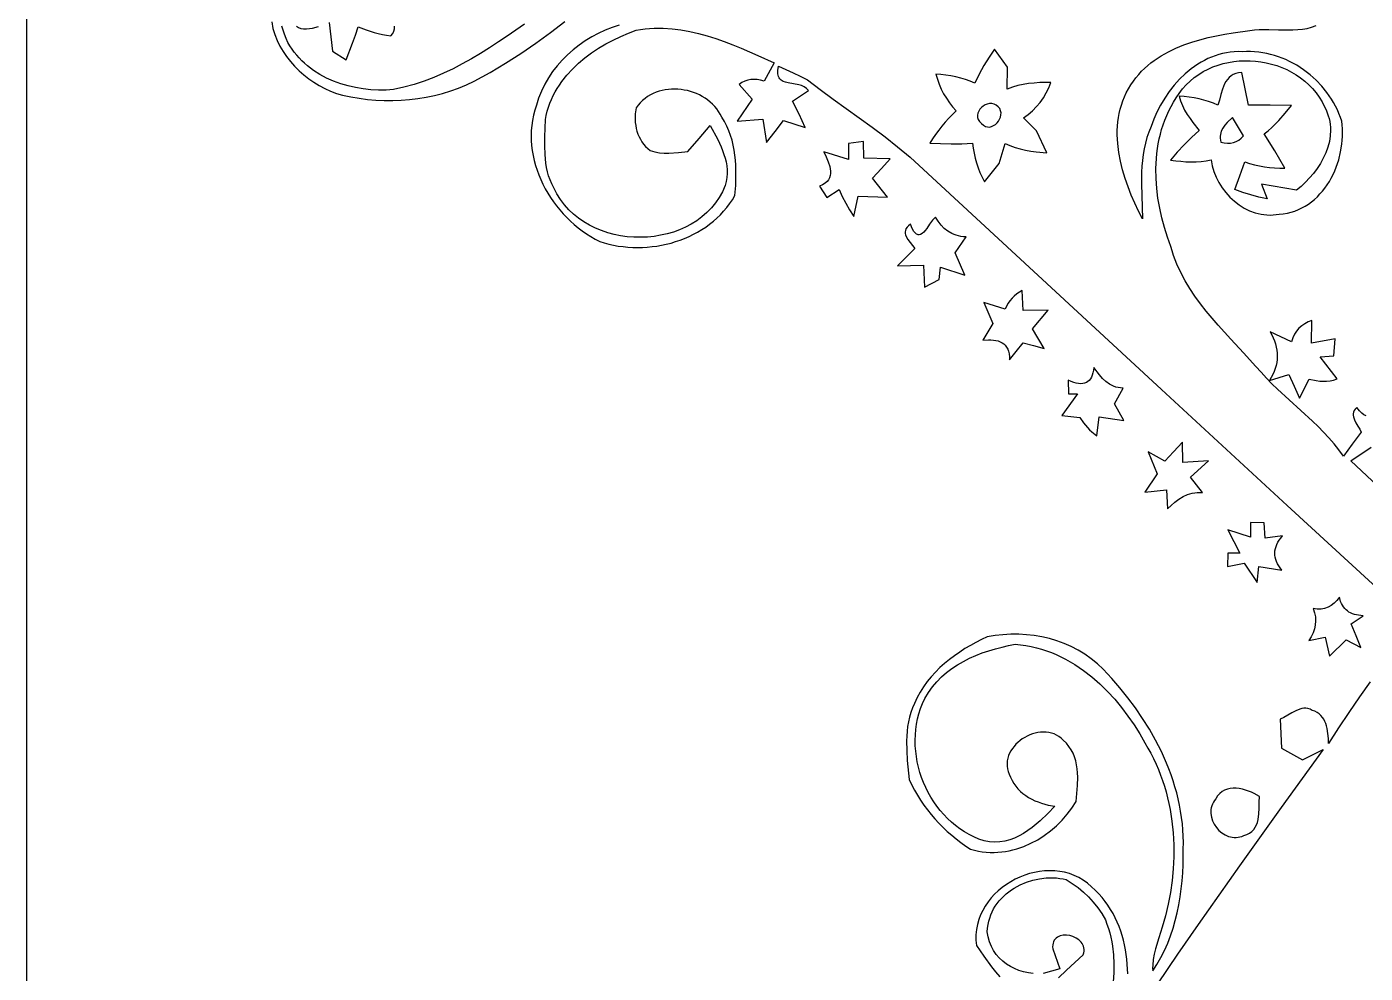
# Model space of a CAD drawing. Header units: inches. Extents: x 0.38 to 4.38, y 4.27 to 8.27.
# Drawn here: x 0.375 to 2.065, y 5.871 to 7.065 of the extents above; entities that cross this region are included whole.
import ezdxf

# ---------------------------------------------------------------- set-up
doc = ezdxf.new("R2010")
doc.units = ezdxf.units.IN
doc.header["$LTSCALE"] = 0.03937
doc.header["$MEASUREMENT"] = 0
doc.layers.add('Large', color=18, linetype='Continuous', true_color=0x000000)

msp = doc.modelspace()

# ---------------------------------------------------------------- linework, layer by layer
at = {"layer": 'Large'}
for points in [[(0.6844, 7.0715), (0.6855, 7.0631), (0.688, 7.0555), (0.691, 7.0482), (0.6946, 7.0411), (0.6986, 7.0343), (0.703, 7.0278), (0.7079, 7.0215), (0.7131, 7.0156), (0.7188, 7.01), (0.7247, 7.0048), (0.731, 6.9999), (0.7375, 6.9954), (0.7443, 6.9912), (0.7514, 6.9875), (0.7586, 6.9842), (0.766, 6.9813), (0.7735, 6.9789), (0.784, 6.9768), (0.7945, 6.9751), (0.8051, 6.9738), (0.8157, 6.9729), (0.8264, 6.9724), (0.837, 6.9723), (0.8477, 6.9727), (0.8583, 6.9735), (0.8688, 6.9748), (0.8793, 6.9765), (0.8897, 6.9787), (0.9, 6.9813), (0.9102, 6.9844), (0.9202, 6.988), (0.9301, 6.9921), (0.9398, 6.9967), (0.9499, 7.0021), (0.9599, 7.0077), (0.9796, 7.0194), (0.9989, 7.0317), (1.0178, 7.0447), (1.0362, 7.0582), (1.0543, 7.0722)], [(1.0035, 7.0688), (0.9816, 7.0536), (0.9705, 7.0462), (0.9593, 7.0389), (0.948, 7.0318), (0.9365, 7.025), (0.9249, 7.0185), (0.9132, 7.0124), (0.9012, 7.0067), (0.8891, 7.0015), (0.8767, 6.9967), (0.8641, 6.9926), (0.8512, 6.9891), (0.8381, 6.9862), (0.8286, 6.9856), (0.819, 6.9855), (0.8094, 6.986), (0.7997, 6.987), (0.7901, 6.9886), (0.7807, 6.9907), (0.7713, 6.9935), (0.7622, 6.9968), (0.7534, 7.0007), (0.745, 7.0052), (0.7369, 7.0104), (0.7293, 7.0162), (0.7257, 7.0193), (0.7223, 7.0226), (0.7189, 7.026), (0.7158, 7.0296), (0.7128, 7.0334), (0.7099, 7.0373), (0.7072, 7.0414), (0.7047, 7.0457), (0.7024, 7.0507), (0.7003, 7.0559), (0.6985, 7.0611), (0.697, 7.0663)], [(0.7154, 7.0661), (0.7181, 7.0645), (0.7212, 7.0634), (0.7245, 7.0629), (0.7281, 7.0628), (0.7318, 7.0631), (0.7357, 7.0637), (0.7433, 7.0657)], [(0.7569, 7.0708), (0.7611, 7.0345), (0.7784, 7.0238), (0.7862, 7.0445), (0.7899, 7.0548), (0.7933, 7.0653), (0.8035, 7.0617), (0.8137, 7.0583), (0.8188, 7.0567), (0.824, 7.0555), (0.8293, 7.0546), (0.8346, 7.0541), (0.837, 7.0571), (0.8386, 7.06), (0.8394, 7.063), (0.8394, 7.066)], [(1.1228, 7.0676), (1.1139, 7.0645), (1.1052, 7.061), (1.0966, 7.057), (1.0882, 7.0525), (1.0801, 7.0475), (1.0723, 7.0421), (1.0648, 7.0362), (1.0577, 7.03), (1.0509, 7.0233), (1.0447, 7.0163), (1.0389, 7.0088), (1.0336, 7.001), (1.0289, 6.9928), (1.0247, 6.9843), (1.0212, 6.9755), (1.0184, 6.9664), (1.0164, 6.96), (1.0148, 6.9537), (1.0135, 6.9473), (1.0126, 6.9409), (1.012, 6.9346), (1.0118, 6.9282), (1.0119, 6.9218), (1.0124, 6.9155), (1.0131, 6.9092), (1.0142, 6.9029), (1.0156, 6.8967), (1.0172, 6.8905), (1.0192, 6.8844), (1.0214, 6.8784), (1.0239, 6.8725), (1.0266, 6.8667), (1.0296, 6.8609), (1.0329, 6.8553), (1.0363, 6.8499), (1.04, 6.8445), (1.0439, 6.8393), (1.048, 6.8343), (1.0523, 6.8294), (1.0568, 6.8247), (1.0615, 6.8202), (1.0663, 6.8158), (1.0713, 6.8117), (1.0764, 6.8078), (1.0817, 6.8041), (1.0871, 6.8006), (1.0926, 6.7973), (1.0983, 6.7943), (1.1041, 6.7926), (1.1099, 6.7911), (1.1158, 6.7898), (1.1218, 6.7887), (1.1278, 6.7879), (1.1339, 6.7873), (1.14, 6.787), (1.1461, 6.7869), (1.1522, 6.787), (1.1583, 6.7873), (1.1644, 6.7879), (1.1704, 6.7887), (1.1765, 6.7898), (1.1824, 6.791), (1.1884, 6.7925), (1.1942, 6.7943), (1.2, 6.7962), (1.2056, 6.7984), (1.2112, 6.8008), (1.2167, 6.8035), (1.222, 6.8063), (1.2272, 6.8094), (1.2322, 6.8127), (1.2371, 6.8163), (1.2418, 6.82), (1.2463, 6.824), (1.2507, 6.8282), (1.2548, 6.8326), (1.2587, 6.8372), (1.2624, 6.8421), (1.2659, 6.8472), (1.2691, 6.8525), (1.27, 6.8652), (1.2704, 6.878), (1.2701, 6.8908), (1.2697, 6.8972), (1.2691, 6.9035), (1.2681, 6.9098), (1.2669, 6.916), (1.2654, 6.9222), (1.2636, 6.9282), (1.2614, 6.9342), (1.2589, 6.94), (1.2559, 6.9458), (1.2525, 6.9513), (1.2506, 6.955), (1.2485, 6.9584), (1.2461, 6.9617), (1.2435, 6.9648), (1.2407, 6.9677), (1.2377, 6.9704), (1.2346, 6.973), (1.2313, 6.9753), (1.2279, 6.9774), (1.2243, 6.9793), (1.2206, 6.981), (1.2168, 6.9825), (1.213, 6.9837), (1.2091, 6.9848), (1.2051, 6.9856), (1.2011, 6.9862), (1.197, 6.9866), (1.193, 6.9868), (1.189, 6.9867), (1.185, 6.9864), (1.181, 6.9858), (1.1771, 6.985), (1.1732, 6.984), (1.1695, 6.9827), (1.1658, 6.9811), (1.1623, 6.9793), (1.1588, 6.9773), (1.1556, 6.975), (1.1524, 6.9724), (1.1495, 6.9696), (1.1467, 6.9665), (1.1442, 6.9631), (1.1432, 6.9556), (1.1431, 6.9518), (1.1431, 6.9481), (1.1433, 6.9444), (1.1438, 6.9407), (1.1445, 6.9371), (1.1454, 6.9335), (1.1466, 6.93), (1.148, 6.9267), (1.1497, 6.9234), (1.1516, 6.9203), (1.1538, 6.9173), (1.1562, 6.9145), (1.159, 6.9118), (1.162, 6.9094), (1.1678, 6.9075), (1.1737, 6.9064), (1.1797, 6.9058), (1.1857, 6.9058), (1.1977, 6.9066), (1.2097, 6.9078), (1.2239, 6.9242), (1.238, 6.9407), (1.2473, 6.923), (1.2516, 6.9137), (1.2535, 6.9091), (1.2552, 6.9043), (1.2567, 6.8996), (1.2579, 6.8948), (1.2588, 6.8899), (1.2593, 6.885), (1.2594, 6.8801), (1.259, 6.8751), (1.2582, 6.8701), (1.2568, 6.8651), (1.2533, 6.8573), (1.2492, 6.8499), (1.2445, 6.8431), (1.2393, 6.8367), (1.2336, 6.8309), (1.2274, 6.8255), (1.2208, 6.8207), (1.2139, 6.8163), (1.2067, 6.8125), (1.1991, 6.8092), (1.1913, 6.8063), (1.1833, 6.804), (1.1752, 6.8022), (1.1669, 6.8008), (1.1585, 6.8), (1.15, 6.7997), (1.1416, 6.7998), (1.1332, 6.8005), (1.1248, 6.8016), (1.1166, 6.8033), (1.1085, 6.8055), (1.1006, 6.8081), (1.0929, 6.8113), (1.0855, 6.8149), (1.0784, 6.8191), (1.0716, 6.8237), (1.0653, 6.8289), (1.0593, 6.8345), (1.0538, 6.8407), (1.0488, 6.8473), (1.0444, 6.8544), (1.0405, 6.8621), (1.0379, 6.867), (1.0357, 6.8721), (1.0339, 6.8773), (1.0324, 6.8825), (1.0313, 6.8879), (1.0304, 6.8932), (1.0297, 6.8987), (1.0293, 6.9042), (1.029, 6.9152), (1.0291, 6.9263), (1.0298, 6.9483), (1.0309, 6.9536), (1.0322, 6.9588), (1.0337, 6.9639), (1.0355, 6.9689), (1.0375, 6.9737), (1.0397, 6.9785), (1.0421, 6.9831), (1.0447, 6.9876), (1.0474, 6.9919), (1.0504, 6.9962), (1.0568, 7.0044), (1.0638, 7.0121), (1.0714, 7.0193), (1.0795, 7.0261), (1.088, 7.0324), (1.0968, 7.0383), (1.1059, 7.0437), (1.1153, 7.0487), (1.1249, 7.0532), (1.1345, 7.0573), (1.1442, 7.061), (1.1499, 7.062), (1.1557, 7.0627), (1.1614, 7.0633), (1.1671, 7.0636), (1.1784, 7.0637), (1.1897, 7.063), (1.2009, 7.0616), (1.212, 7.0596), (1.223, 7.057), (1.2339, 7.054), (1.2448, 7.0505), (1.2556, 7.0467), (1.2663, 7.0426), (1.2769, 7.0383), (1.2979, 7.0292), (1.3185, 7.02), (1.3059, 6.9967), (1.3015, 6.998), (1.2973, 6.9988), (1.2932, 6.999), (1.2892, 6.9988), (1.2853, 6.998), (1.2816, 6.9967), (1.2779, 6.995), (1.2744, 6.9927), (1.2909, 6.974), (1.2719, 6.9462), (1.3041, 6.9489), (1.309, 6.9193), (1.3199, 6.9332), (1.3305, 6.9473), (1.3579, 6.9383), (1.3541, 6.9467), (1.3502, 6.9551), (1.3418, 6.9716), (1.362, 6.985), (1.3594, 6.9877), (1.3565, 6.9897), (1.3533, 6.9912), (1.3499, 6.9922), (1.3429, 6.9935), (1.3361, 6.9946), (1.3329, 6.9954), (1.3301, 6.9964), (1.3276, 6.9979), (1.3256, 6.9999), (1.3249, 7.0011), (1.3242, 7.0026), (1.3237, 7.0042), (1.3234, 7.006), (1.3233, 7.0103), (1.3241, 7.0156), (1.3425, 7.0073), (1.3516, 7.003), (1.3606, 6.9985), (1.3767, 6.9862), (1.3931, 6.9742), (1.426, 6.9504), (1.4424, 6.9385), (1.4586, 6.9264), (1.4745, 6.9138), (1.4901, 6.9008), (1.8076, 6.6078), (1.9663, 6.4613), (2.1253, 6.3151)], [(2.0658, 6.5742), (2.0632, 6.5755), (2.0604, 6.5777), (2.0574, 6.5808), (2.0542, 6.585), (2.0523, 6.583), (2.051, 6.581), (2.0501, 6.5791), (2.0497, 6.5771), (2.0496, 6.5751), (2.0498, 6.5732), (2.0511, 6.5693), (2.0531, 6.5654), (2.0555, 6.5615), (2.0578, 6.5576), (2.0598, 6.5538), (2.0485, 6.5387), (2.0375, 6.5233), (2.0317, 6.5313), (2.0255, 6.5391), (2.019, 6.5465), (2.0122, 6.5538), (2.0053, 6.5608), (1.9981, 6.5677), (1.9835, 6.5812), (1.9688, 6.5945), (1.9542, 6.608), (1.9471, 6.6149), (1.9401, 6.622), (1.9334, 6.6293), (1.9269, 6.6368), (1.9112, 6.6541), (1.8952, 6.6713), (1.8793, 6.6887), (1.8716, 6.6976), (1.864, 6.7066), (1.8568, 6.7159), (1.8499, 6.7253), (1.8434, 6.735), (1.8374, 6.7449), (1.8319, 6.7552), (1.827, 6.7658), (1.8228, 6.7768), (1.821, 6.7825), (1.8193, 6.7882), (1.8151, 6.8), (1.8113, 6.8119), (1.808, 6.8241), (1.8053, 6.8365), (1.8031, 6.849), (1.8016, 6.8615), (1.8007, 6.8741), (1.8006, 6.8867), (1.8011, 6.8992), (1.8017, 6.9054), (1.8025, 6.9116), (1.8035, 6.9177), (1.8047, 6.9238), (1.8062, 6.9299), (1.8078, 6.9359), (1.8097, 6.9418), (1.8118, 6.9477), (1.8142, 6.9535), (1.8168, 6.9592), (1.8197, 6.9648), (1.8228, 6.9704), (1.8261, 6.9758), (1.8298, 6.9812), (1.8341, 6.9869), (1.8387, 6.9921), (1.8437, 6.9969), (1.849, 7.0013), (1.8546, 7.0053), (1.8604, 7.0089), (1.8664, 7.012), (1.8726, 7.0147), (1.879, 7.0171), (1.8855, 7.019), (1.8922, 7.0205), (1.8989, 7.0216), (1.9058, 7.0223), (1.9126, 7.0226), (1.9195, 7.0226), (1.9263, 7.0221), (1.9332, 7.0213), (1.9399, 7.02), (1.9466, 7.0184), (1.9532, 7.0164), (1.9596, 7.0141), (1.9658, 7.0113), (1.9719, 7.0082), (1.9777, 7.0047), (1.9833, 7.0009), (1.9887, 6.9967), (1.9937, 6.9922), (1.9984, 6.9873), (2.0028, 6.982), (2.0068, 6.9764), (2.0104, 6.9705), (2.0136, 6.9642), (2.0154, 6.9605), (2.0169, 6.9569), (2.0182, 6.9532), (2.0192, 6.9496), (2.02, 6.9459), (2.0206, 6.9422), (2.0209, 6.9385), (2.021, 6.9349), (2.0207, 6.9276), (2.0195, 6.9204), (2.0176, 6.9133), (2.0151, 6.9063), (2.0119, 6.8995), (2.0082, 6.8929), (2.0041, 6.8865), (1.9995, 6.8804), (1.9946, 6.8746), (1.9893, 6.8691), (1.9838, 6.864), (1.9781, 6.8593), (1.9339, 6.8667), (1.9409, 6.8481), (1.9305, 6.8505), (1.9203, 6.8532), (1.9101, 6.8563), (1.9002, 6.8599), (1.9066, 6.8774), (1.9127, 6.895), (1.9188, 6.893), (1.925, 6.8913), (1.9313, 6.8899), (1.9376, 6.8888), (1.944, 6.8879), (1.9503, 6.8874), (1.9568, 6.887), (1.9632, 6.8869), (1.9572, 6.8981), (1.9508, 6.909), (1.9371, 6.9303), (1.9421, 6.9342), (1.9468, 6.9383), (1.9513, 6.9425), (1.9556, 6.947), (1.9639, 6.9562), (1.9717, 6.9659), (1.9446, 6.9663), (1.9175, 6.9665), (1.9089, 7.0077), (1.9049, 7.0074), (1.9013, 7.0066), (1.8982, 7.0053), (1.8954, 7.0035), (1.8929, 7.0014), (1.8908, 6.999), (1.8889, 6.9962), (1.8873, 6.9932), (1.8847, 6.9867), (1.8826, 6.9798), (1.8807, 6.9729), (1.8789, 6.9664), (1.8731, 6.9689), (1.8671, 6.9711), (1.8611, 6.9729), (1.855, 6.9745), (1.8488, 6.9757), (1.8425, 6.9767), (1.8362, 6.9774), (1.8299, 6.9779), (1.8317, 6.9718), (1.834, 6.9659), (1.8368, 6.9603), (1.8401, 6.9548), (1.8436, 6.9495), (1.8473, 6.9444), (1.8551, 6.9343), (1.8455, 6.9255), (1.8364, 6.9164), (1.8275, 6.907), (1.819, 6.8972), (1.8255, 6.8963), (1.8319, 6.8956), (1.8384, 6.8951), (1.8448, 6.8949), (1.8512, 6.8951), (1.8576, 6.8955), (1.864, 6.8963), (1.8704, 6.8975), (1.8717, 6.89), (1.8738, 6.8827), (1.8766, 6.8756), (1.8801, 6.8688), (1.8841, 6.8622), (1.8888, 6.8561), (1.8939, 6.8504), (1.8996, 6.8452), (1.9056, 6.8405), (1.9121, 6.8365), (1.9189, 6.8332), (1.926, 6.8306), (1.9296, 6.8296), (1.9333, 6.8288), (1.937, 6.8283), (1.9408, 6.8279), (1.9446, 6.8278), (1.9485, 6.8279), (1.9524, 6.8283), (1.9563, 6.8289), (1.9614, 6.8294), (1.9665, 6.8302), (1.9713, 6.8314), (1.976, 6.8329), (1.9805, 6.8347), (1.9849, 6.8367), (1.9891, 6.8391), (1.9932, 6.8417), (1.9971, 6.8445), (2.0008, 6.8476), (2.0044, 6.8509), (2.0077, 6.8544), (2.0109, 6.8581), (2.014, 6.8619), (2.0168, 6.866), (2.0195, 6.8702), (2.0219, 6.8745), (2.0242, 6.8789), (2.0263, 6.8835), (2.0282, 6.8881), (2.0299, 6.8928), (2.0314, 6.8976), (2.0338, 6.9074), (2.0354, 6.9172), (2.0359, 6.9221), (2.0362, 6.927), (2.0363, 6.9319), (2.0361, 6.9368), (2.0357, 6.9415), (2.0351, 6.9462), (2.0335, 6.9511), (2.0316, 6.9559), (2.0296, 6.9606), (2.0273, 6.9652), (2.0249, 6.9697), (2.0222, 6.9741), (2.0194, 6.9784), (2.0164, 6.9825), (2.0099, 6.9905), (2.0028, 6.998), (1.9952, 7.0049), (1.987, 7.0111), (1.9784, 7.0168), (1.9694, 7.0217), (1.9647, 7.0239), (1.96, 7.0259), (1.9552, 7.0276), (1.9503, 7.0292), (1.9454, 7.0306), (1.9404, 7.0318), (1.9354, 7.0327), (1.9303, 7.0334), (1.9252, 7.0339), (1.9201, 7.0341), (1.9149, 7.0341), (1.9097, 7.0339), (1.9046, 7.034), (1.8995, 7.0338), (1.8945, 7.0333), (1.8896, 7.0326), (1.8847, 7.0316), (1.88, 7.0304), (1.8753, 7.0289), (1.8707, 7.0272), (1.8662, 7.0252), (1.8618, 7.023), (1.8575, 7.0207), (1.8533, 7.0181), (1.8452, 7.0124), (1.8375, 7.0061), (1.8303, 6.9991), (1.8236, 6.9916), (1.8173, 6.9836), (1.8117, 6.9753), (1.8065, 6.9666), (1.8019, 6.9577), (1.798, 6.9486), (1.7946, 6.9394), (1.7917, 6.9325), (1.7892, 6.9255), (1.7872, 6.9184), (1.7856, 6.9113), (1.7844, 6.904), (1.7835, 6.8968), (1.7829, 6.8894), (1.7825, 6.8821), (1.7824, 6.8672), (1.7828, 6.8524), (1.7833, 6.8376), (1.7836, 6.8229), (1.7787, 6.8326), (1.774, 6.8426), (1.7695, 6.8529), (1.7654, 6.8634), (1.7616, 6.8741), (1.7584, 6.8849), (1.7557, 6.8958), (1.7536, 6.9069), (1.7523, 6.9179), (1.7519, 6.9234), (1.7517, 6.9289), (1.7517, 6.9344), (1.752, 6.9398), (1.7524, 6.9453), (1.7532, 6.9507), (1.7542, 6.956), (1.7554, 6.9614), (1.7569, 6.9666), (1.7587, 6.9719), (1.7608, 6.977), (1.7632, 6.9821), (1.7659, 6.9872), (1.769, 6.9921), (1.7721, 6.9967), (1.7754, 7.0011), (1.7789, 7.0052), (1.7825, 7.0092), (1.7863, 7.0129), (1.7902, 7.0164), (1.7943, 7.0198), (1.7985, 7.0229), (1.8072, 7.0287), (1.8163, 7.0339), (1.8259, 7.0385), (1.8357, 7.0425), (1.8458, 7.046), (1.8561, 7.049), (1.8666, 7.0517), (1.8771, 7.054), (1.8877, 7.056), (1.8982, 7.0578), (1.919, 7.0609), (1.925, 7.0616), (1.9309, 7.0619), (1.9431, 7.062), (1.9553, 7.0616), (1.9676, 7.0614), (1.9736, 7.0615), (1.9796, 7.0618), (1.9855, 7.0624), (1.9914, 7.0634), (1.9971, 7.0649), (2.0027, 7.0669)], [(2.1144, 6.454), (2.0465, 6.5177), (2.0723, 6.5348)], [(2.0709, 6.2387), (2.0574, 6.2196), (2.0441, 6.2002), (2.0311, 6.1807), (2.0186, 6.1609), (2.0183, 6.1672), (2.0177, 6.1737), (2.0167, 6.18), (2.0159, 6.183), (2.015, 6.186), (2.0138, 6.1888), (2.0124, 6.1914), (2.0108, 6.1939), (2.0089, 6.1962), (2.0066, 6.1982), (2.004, 6.2), (2.0011, 6.2015), (1.9978, 6.2027), (1.9951, 6.2041), (1.9925, 6.205), (1.9899, 6.2054), (1.9873, 6.2054), (1.9847, 6.205), (1.9821, 6.2043), (1.977, 6.2022), (1.972, 6.1995), (1.967, 6.1965), (1.9621, 6.1937), (1.9573, 6.1916), (1.9591, 6.1548), (1.9855, 6.1402), (2.0119, 6.1533), (1.9588, 6.08), (1.906, 6.0064), (1.8798, 5.9695), (1.8538, 5.9324), (1.828, 5.8951), (1.8025, 5.8577)], [(1.765, 5.8702), (1.7644, 5.8825), (1.7639, 5.8886), (1.7631, 5.8947), (1.7622, 5.9007), (1.761, 5.9067), (1.7596, 5.9126), (1.758, 5.9185), (1.7561, 5.9242), (1.754, 5.9299), (1.7517, 5.9355), (1.7492, 5.9409), (1.7464, 5.9463), (1.7433, 5.9516), (1.74, 5.9567), (1.7364, 5.9617), (1.7326, 5.9665), (1.7284, 5.9712), (1.724, 5.9757), (1.7193, 5.9801), (1.7142, 5.9846), (1.7088, 5.9884), (1.7032, 5.9917), (1.6974, 5.9945), (1.6914, 5.9967), (1.6853, 5.9984), (1.6791, 5.9995), (1.6728, 6.0002), (1.6664, 6.0004), (1.6601, 6.0002), (1.6537, 5.9995), (1.6474, 5.9983), (1.6411, 5.9967), (1.6349, 5.9948), (1.6289, 5.9924), (1.623, 5.9896), (1.6173, 5.9865), (1.6118, 5.9831), (1.6065, 5.9793), (1.6016, 5.9751), (1.5969, 5.9707), (1.5926, 5.966), (1.5886, 5.961), (1.585, 5.9558), (1.5819, 5.9502), (1.5792, 5.9445), (1.5769, 5.9386), (1.5752, 5.9324), (1.574, 5.926), (1.5734, 5.9195), (1.5734, 5.9128), (1.574, 5.906), (1.5832, 5.8923), (1.5929, 5.879), (1.598, 5.8726), (1.6033, 5.8663)], [(1.6457, 5.8708), (1.6395, 5.8716), (1.6335, 5.8729), (1.6277, 5.8746), (1.6221, 5.8768), (1.6168, 5.8794), (1.6118, 5.8826), (1.6071, 5.8861), (1.6028, 5.8902), (1.599, 5.8946), (1.5956, 5.8995), (1.5928, 5.9049), (1.5905, 5.9106), (1.5888, 5.9168), (1.5877, 5.9234), (1.588, 5.9279), (1.5886, 5.9323), (1.5895, 5.9365), (1.5907, 5.9406), (1.5921, 5.9446), (1.5937, 5.9484), (1.5957, 5.9521), (1.5978, 5.9556), (1.6001, 5.959), (1.6027, 5.9623), (1.6055, 5.9653), (1.6084, 5.9683), (1.6115, 5.9711), (1.6148, 5.9737), (1.6182, 5.9761), (1.6217, 5.9784), (1.6254, 5.9805), (1.6292, 5.9824), (1.637, 5.9858), (1.6452, 5.9883), (1.6536, 5.9902), (1.6621, 5.9912), (1.6664, 5.9914), (1.6706, 5.9914), (1.6749, 5.9912), (1.6791, 5.9907), (1.6833, 5.9901), (1.6874, 5.9892), (1.695, 5.9843), (1.7022, 5.979), (1.709, 5.9733), (1.7155, 5.9672), (1.7215, 5.9606), (1.7271, 5.9536), (1.7321, 5.9463), (1.7367, 5.9385), (1.7388, 5.933), (1.7406, 5.9274), (1.7423, 5.9219), (1.7436, 5.9164), (1.7448, 5.9108), (1.7458, 5.9052), (1.747, 5.894), (1.7476, 5.8827), (1.7474, 5.8714), (1.7467, 5.8601)], [(1.6774, 5.8651), (1.6878, 5.8748), (1.6984, 5.8844), (1.7088, 5.8942), (1.7095, 5.8965), (1.7098, 5.8988), (1.7098, 5.9009), (1.7096, 5.903), (1.709, 5.905), (1.7083, 5.9068), (1.7073, 5.9085), (1.7061, 5.9102), (1.7032, 5.913), (1.6997, 5.9154), (1.6958, 5.9172), (1.6917, 5.9184), (1.6875, 5.9189), (1.6834, 5.9188), (1.6796, 5.918), (1.6779, 5.9173), (1.6762, 5.9164), (1.6748, 5.9153), (1.6735, 5.914), (1.6723, 5.9125), (1.6714, 5.9108), (1.6708, 5.9088), (1.6704, 5.9067), (1.6702, 5.9043), (1.6704, 5.9017), (1.6791, 5.8764), (1.6583, 5.8707)]]:
    msp.add_lwpolyline(points, dxfattribs=at)
for points in [[(1.5968, 7.0373), (1.5899, 7.0271), (1.5835, 7.0165), (1.5776, 7.0056), (1.5721, 6.9944), (1.5662, 6.9967), (1.5601, 6.9988), (1.5541, 7.0006), (1.5479, 7.0022), (1.5417, 7.0035), (1.5355, 7.0045), (1.5292, 7.0052), (1.5228, 7.0056), (1.5246, 6.9991), (1.5269, 6.9928), (1.5295, 6.9867), (1.5325, 6.9808), (1.536, 6.9751), (1.5398, 6.9696), (1.5439, 6.9643), (1.5485, 6.9594), (1.5437, 6.9548), (1.5391, 6.9501), (1.5346, 6.9452), (1.5304, 6.9401), (1.5263, 6.9349), (1.5224, 6.9296), (1.5186, 6.9241), (1.515, 6.9185), (1.5285, 6.918), (1.542, 6.9177), (1.5555, 6.9178), (1.569, 6.9185), (1.5697, 6.9121), (1.5709, 6.9058), (1.5723, 6.8996), (1.574, 6.8935), (1.5761, 6.8874), (1.5784, 6.8815), (1.5811, 6.8756), (1.584, 6.8699), (1.6026, 6.8928), (1.6101, 6.9181), (1.6163, 6.9154), (1.6227, 6.9131), (1.6293, 6.9113), (1.6359, 6.9098), (1.6425, 6.9086), (1.6493, 6.9076), (1.6628, 6.9062), (1.6497, 6.934), (1.6334, 6.9506), (1.6393, 6.9548), (1.6448, 6.9595), (1.6498, 6.9646), (1.6544, 6.97), (1.6585, 6.9758), (1.6621, 6.9819), (1.6652, 6.9884), (1.6679, 6.9952), (1.6539, 6.9949), (1.6469, 6.9944), (1.6399, 6.9937), (1.6331, 6.9926), (1.6262, 6.9911), (1.6195, 6.9892), (1.6129, 6.9868), (1.6133, 7.0143)], [(1.6014, 6.9645), (1.5989, 6.9665), (1.5962, 6.9678), (1.5934, 6.9684), (1.5905, 6.9684), (1.5877, 6.9678), (1.585, 6.9668), (1.5825, 6.9653), (1.5802, 6.9634), (1.5783, 6.9613), (1.5768, 6.959), (1.5757, 6.9564), (1.5753, 6.9538), (1.5754, 6.9511), (1.5763, 6.9485), (1.5779, 6.9459), (1.5805, 6.9435), (1.5828, 6.9412), (1.5853, 6.9397), (1.5879, 6.939), (1.5905, 6.9389), (1.5931, 6.9395), (1.5956, 6.9406), (1.5979, 6.9421), (1.6, 6.944), (1.6018, 6.9462), (1.6032, 6.9487), (1.6043, 6.9513), (1.6049, 6.9541), (1.605, 6.9568), (1.6045, 6.9595), (1.6033, 6.9621)], [(1.911, 6.9278), (1.8974, 6.9509), (1.8907, 6.9446), (1.8877, 6.9411), (1.8851, 6.9375), (1.8831, 6.9336), (1.8824, 6.9316), (1.8819, 6.9294), (1.8816, 6.9272), (1.8816, 6.9249), (1.8819, 6.9224), (1.8825, 6.9199), (1.8868, 6.9189), (1.8908, 6.9184), (1.8947, 6.9185), (1.8983, 6.9192), (1.9018, 6.9205), (1.9051, 6.9223), (1.9081, 6.9247)], [(1.4313, 6.9204), (1.4123, 6.9181), (1.4123, 6.898), (1.3815, 6.9076), (1.3843, 6.9013), (1.3868, 6.8951), (1.3888, 6.8889), (1.3894, 6.886), (1.3898, 6.883), (1.3898, 6.8802), (1.3894, 6.8775), (1.3885, 6.8749), (1.3872, 6.8724), (1.3853, 6.8701), (1.3829, 6.8679), (1.3798, 6.8659), (1.376, 6.8641), (1.3849, 6.85), (1.4005, 6.8599), (1.4046, 6.8512), (1.4091, 6.8426), (1.4139, 6.8343), (1.419, 6.8261), (1.4245, 6.8516), (1.4617, 6.8503), (1.4429, 6.8744), (1.4541, 6.8866), (1.4649, 6.8989), (1.4316, 6.8995)], [(1.5608, 6.8003), (1.5575, 6.8005), (1.5544, 6.8009), (1.5514, 6.8015), (1.5485, 6.8023), (1.5457, 6.8033), (1.543, 6.8045), (1.538, 6.8074), (1.5334, 6.811), (1.5293, 6.8152), (1.5256, 6.82), (1.5222, 6.8253), (1.5204, 6.8236), (1.5186, 6.8215), (1.5149, 6.8164), (1.5112, 6.8109), (1.5093, 6.8083), (1.5074, 6.8061), (1.5054, 6.8044), (1.5035, 6.8032), (1.5015, 6.8028), (1.5004, 6.8029), (1.4994, 6.8032), (1.4983, 6.8038), (1.4973, 6.8046), (1.4951, 6.8072), (1.4929, 6.811), (1.4906, 6.8163), (1.4882, 6.8143), (1.4863, 6.8124), (1.485, 6.8105), (1.4842, 6.8085), (1.4839, 6.8066), (1.4839, 6.8046), (1.4843, 6.8027), (1.4851, 6.8008), (1.4872, 6.7969), (1.4901, 6.7931), (1.4962, 6.7855), (1.4742, 6.7639), (1.5072, 6.7646), (1.5086, 6.7369), (1.5271, 6.7463), (1.5288, 6.762), (1.5593, 6.752), (1.547, 6.7799)], [(1.6319, 6.7327), (1.6283, 6.7306), (1.6249, 6.7282), (1.6218, 6.7256), (1.6189, 6.7228), (1.6163, 6.7197), (1.614, 6.7164), (1.6119, 6.7129), (1.6101, 6.7091), (1.5968, 6.7134), (1.5833, 6.7173), (1.5948, 6.6908), (1.582, 6.67), (1.589, 6.6704), (1.5923, 6.6704), (1.5955, 6.6701), (1.5985, 6.6696), (1.6013, 6.6689), (1.6039, 6.668), (1.6063, 6.6667), (1.6085, 6.6652), (1.6104, 6.6634), (1.6121, 6.6612), (1.6134, 6.6587), (1.6145, 6.6559), (1.6152, 6.6526), (1.6155, 6.649), (1.6155, 6.6449), (1.6241, 6.6558), (1.633, 6.6665), (1.6462, 6.6631), (1.6593, 6.6595), (1.6446, 6.6842), (1.6645, 6.7079), (1.633, 6.7075)], [(1.9976, 6.6946), (1.9928, 6.6929), (1.9885, 6.6906), (1.9846, 6.688), (1.9811, 6.6849), (1.9781, 6.6813), (1.9755, 6.6773), (1.9733, 6.6728), (1.9716, 6.6679), (1.9446, 6.6806), (1.9467, 6.6768), (1.9486, 6.6729), (1.9501, 6.669), (1.9514, 6.6651), (1.9524, 6.6612), (1.9531, 6.6574), (1.9535, 6.6535), (1.9537, 6.6496), (1.9535, 6.6457), (1.9531, 6.6418), (1.9523, 6.6379), (1.9513, 6.6341), (1.9499, 6.6302), (1.9482, 6.6264), (1.9462, 6.6226), (1.9439, 6.6188), (1.9685, 6.6267), (1.975, 6.6117), (1.9818, 6.5966), (1.9939, 6.6205), (2.0028, 6.6189), (2.0073, 6.6183), (2.0117, 6.618), (2.0161, 6.6181), (2.0205, 6.6185), (2.0249, 6.6196), (2.0292, 6.6212), (2.0078, 6.6487), (2.0252, 6.6502), (2.0267, 6.6715), (1.9969, 6.6663)], [(1.7592, 6.6094), (1.7559, 6.6096), (1.7529, 6.61), (1.7499, 6.6107), (1.7472, 6.6117), (1.7446, 6.6129), (1.7421, 6.6143), (1.7374, 6.6177), (1.7332, 6.6216), (1.7293, 6.626), (1.722, 6.6356), (1.7216, 6.632), (1.721, 6.6287), (1.7202, 6.6258), (1.7191, 6.6232), (1.7179, 6.621), (1.7164, 6.6191), (1.7147, 6.6176), (1.7128, 6.6164), (1.7106, 6.6155), (1.7083, 6.615), (1.7057, 6.6149), (1.703, 6.6151), (1.7, 6.6156), (1.6968, 6.6165), (1.6934, 6.6178), (1.6897, 6.6193), (1.6901, 6.6022), (1.7017, 6.6022), (1.6816, 6.5747), (1.7046, 6.5723), (1.7091, 6.5657), (1.7141, 6.5596), (1.7169, 6.5568), (1.7198, 6.5541), (1.7261, 6.5491), (1.7289, 6.5733), (1.76, 6.5685), (1.7482, 6.5895)], [(1.8341, 6.541), (1.8229, 6.5291), (1.812, 6.517), (1.7906, 6.5289), (1.8021, 6.5011), (1.7864, 6.4779), (1.8139, 6.4811), (1.8151, 6.4569), (1.8198, 6.4613), (1.8246, 6.4654), (1.8297, 6.4692), (1.8349, 6.4724), (1.8405, 6.475), (1.8434, 6.476), (1.8464, 6.4768), (1.8495, 6.4774), (1.8526, 6.4777), (1.8559, 6.4778), (1.8593, 6.4776), (1.8441, 6.4969), (1.8671, 6.5176), (1.8346, 6.5157)], [(1.9371, 6.4392), (1.9198, 6.4399), (1.9199, 6.4211), (1.9057, 6.4259), (1.8914, 6.4306), (1.9067, 6.4011), (1.8913, 6.4011), (1.8908, 6.3841), (1.9119, 6.3883), (1.9283, 6.3642), (1.9303, 6.3844), (1.9597, 6.3798), (1.9575, 6.3825), (1.9556, 6.3851), (1.954, 6.3878), (1.9527, 6.3905), (1.9518, 6.3932), (1.9511, 6.396), (1.9507, 6.3987), (1.9507, 6.4014), (1.9509, 6.4041), (1.9514, 6.4068), (1.9522, 6.4095), (1.9533, 6.4122), (1.9546, 6.4149), (1.9563, 6.4175), (1.9582, 6.4202), (1.9603, 6.4228), (1.9383, 6.4199)], [(2.0322, 6.3454), (2.029, 6.3414), (2.0255, 6.338), (2.0218, 6.3352), (2.0179, 6.3329), (2.0136, 6.3314), (2.0091, 6.3305), (2.0042, 6.3304), (1.9991, 6.3311), (2.0009, 6.3259), (2.0019, 6.3206), (2.0021, 6.3155), (2.0017, 6.3104), (2.0006, 6.3054), (1.9989, 6.3005), (1.9965, 6.2956), (1.9936, 6.2909), (2.0144, 6.2951), (2.0196, 6.2712), (2.0409, 6.2919), (2.0593, 6.282), (2.0532, 6.2969), (2.047, 6.3118), (2.0621, 6.3222), (2.0563, 6.3227), (2.0511, 6.3238), (2.0487, 6.3246), (2.0464, 6.3256), (2.0443, 6.3268), (2.0424, 6.3282), (2.0406, 6.3297), (2.0389, 6.3314), (2.0374, 6.3333), (2.0361, 6.3354), (2.0349, 6.3376), (2.0338, 6.3401)], [(1.7341, 6.2546), (1.7267, 6.2615), (1.7189, 6.2678), (1.7108, 6.2736), (1.7023, 6.2787), (1.6936, 6.2832), (1.6847, 6.2871), (1.6755, 6.2905), (1.6661, 6.2933), (1.6566, 6.2955), (1.6469, 6.2971), (1.6371, 6.2982), (1.6273, 6.2987), (1.6173, 6.2987), (1.6074, 6.2982), (1.5975, 6.2971), (1.5876, 6.2954), (1.5805, 6.2921), (1.5734, 6.2885), (1.5664, 6.2846), (1.5595, 6.2806), (1.5528, 6.2763), (1.5462, 6.2717), (1.5398, 6.2669), (1.5337, 6.2619), (1.5278, 6.2566), (1.5222, 6.251), (1.5169, 6.2451), (1.5119, 6.239), (1.5073, 6.2325), (1.503, 6.2258), (1.4992, 6.2188), (1.4958, 6.2115), (1.4932, 6.2058), (1.4911, 6.2001), (1.4894, 6.1942), (1.4881, 6.1883), (1.487, 6.1823), (1.4863, 6.1763), (1.4859, 6.1702), (1.4857, 6.1641), (1.4859, 6.1519), (1.4867, 6.1396), (1.4891, 6.1153), (1.4923, 6.1085), (1.4958, 6.102), (1.4995, 6.0955), (1.5035, 6.0893), (1.5076, 6.0831), (1.512, 6.0772), (1.5167, 6.0714), (1.5215, 6.0658), (1.5265, 6.0603), (1.5317, 6.0551), (1.5371, 6.05), (1.5427, 6.0451), (1.5484, 6.0404), (1.5543, 6.0359), (1.5604, 6.0315), (1.5666, 6.0274), (1.5715, 6.0261), (1.5765, 6.0251), (1.5814, 6.0243), (1.5864, 6.0237), (1.5913, 6.0234), (1.5962, 6.0234), (1.6011, 6.0236), (1.6059, 6.024), (1.6107, 6.0246), (1.6154, 6.0255), (1.6201, 6.0266), (1.6248, 6.0278), (1.6339, 6.031), (1.6428, 6.0349), (1.6514, 6.0395), (1.6596, 6.0448), (1.6675, 6.0507), (1.675, 6.0571), (1.682, 6.064), (1.6885, 6.0715), (1.6945, 6.0793), (1.7, 6.0875), (1.7009, 6.0976), (1.7016, 6.108), (1.7018, 6.1185), (1.7016, 6.1238), (1.7011, 6.129), (1.7004, 6.1341), (1.6993, 6.1391), (1.6978, 6.1439), (1.696, 6.1486), (1.6936, 6.1531), (1.6908, 6.1573), (1.6875, 6.1613), (1.6835, 6.1651), (1.6808, 6.1676), (1.678, 6.1698), (1.675, 6.1716), (1.6719, 6.173), (1.6686, 6.1741), (1.6653, 6.1748), (1.6619, 6.1753), (1.6585, 6.1754), (1.655, 6.1752), (1.6516, 6.1747), (1.6481, 6.174), (1.6447, 6.173), (1.6414, 6.1718), (1.6381, 6.1703), (1.635, 6.1686), (1.6319, 6.1667), (1.629, 6.1646), (1.6263, 6.1623), (1.6238, 6.1599), (1.6214, 6.1573), (1.6193, 6.1545), (1.6174, 6.1517), (1.6158, 6.1487), (1.6145, 6.1456), (1.6135, 6.1424), (1.6129, 6.1391), (1.6126, 6.1358), (1.6126, 6.1324), (1.6131, 6.129), (1.614, 6.1255), (1.6153, 6.1221), (1.617, 6.1186), (1.6189, 6.1144), (1.6211, 6.1105), (1.6236, 6.1069), (1.6264, 6.1036), (1.6294, 6.1005), (1.6327, 6.0977), (1.6362, 6.0951), (1.6399, 6.0927), (1.6437, 6.0906), (1.6476, 6.0887), (1.6517, 6.0871), (1.6559, 6.0856), (1.6644, 6.0832), (1.6731, 6.0816), (1.664, 6.0726), (1.6543, 6.0635), (1.6493, 6.0592), (1.6442, 6.055), (1.6389, 6.0511), (1.6334, 6.0475), (1.6278, 6.0443), (1.622, 6.0416), (1.6161, 6.0393), (1.6099, 6.0377), (1.6036, 6.0366), (1.5972, 6.0363), (1.5905, 6.0367), (1.5836, 6.038), (1.5771, 6.0403), (1.5707, 6.043), (1.5646, 6.0461), (1.5587, 6.0495), (1.553, 6.0533), (1.5475, 6.0574), (1.5423, 6.0617), (1.5374, 6.0664), (1.5326, 6.0713), (1.5282, 6.0765), (1.524, 6.0818), (1.5201, 6.0874), (1.5164, 6.0932), (1.5131, 6.0992), (1.51, 6.1053), (1.5073, 6.1116), (1.5048, 6.118), (1.5027, 6.1245), (1.5008, 6.1311), (1.4993, 6.1377), (1.4981, 6.1445), (1.4973, 6.1513), (1.4968, 6.1581), (1.4967, 6.1649), (1.4969, 6.1717), (1.4975, 6.1785), (1.4984, 6.1852), (1.4997, 6.1919), (1.5014, 6.1985), (1.5035, 6.205), (1.506, 6.2114), (1.5089, 6.2176), (1.5133, 6.2253), (1.5183, 6.2323), (1.5238, 6.2389), (1.5298, 6.2449), (1.5362, 6.2505), (1.543, 6.2556), (1.5502, 6.2603), (1.5576, 6.2645), (1.5654, 6.2684), (1.5733, 6.2719), (1.5814, 6.2751), (1.5896, 6.2779), (1.5979, 6.2804), (1.6063, 6.2826), (1.6146, 6.2845), (1.6229, 6.2862), (1.6297, 6.2855), (1.6365, 6.2846), (1.6431, 6.2833), (1.6496, 6.2817), (1.6561, 6.2799), (1.6624, 6.2779), (1.6686, 6.2756), (1.6747, 6.273), (1.6807, 6.2702), (1.6866, 6.2672), (1.6924, 6.264), (1.6981, 6.2605), (1.7036, 6.2569), (1.7091, 6.2531), (1.7196, 6.2449), (1.7297, 6.236), (1.7394, 6.2266), (1.7485, 6.2167), (1.7571, 6.2063), (1.7653, 6.1955), (1.7729, 6.1845), (1.7801, 6.1732), (1.7867, 6.1617), (1.7905, 6.1552), (1.7942, 6.1486), (1.7976, 6.1418), (1.8008, 6.135), (1.8037, 6.1281), (1.8065, 6.1211), (1.809, 6.1141), (1.8113, 6.1069), (1.8134, 6.0997), (1.8153, 6.0925), (1.817, 6.0852), (1.8184, 6.0778), (1.8208, 6.063), (1.8223, 6.048), (1.8231, 6.033), (1.8232, 6.0179), (1.8225, 6.0029), (1.821, 5.9878), (1.8189, 5.9729), (1.8161, 5.9581), (1.8127, 5.9435), (1.8086, 5.9291), (1.8044, 5.9155), (1.8002, 5.9019), (1.7985, 5.8951), (1.7972, 5.8881), (1.7965, 5.881), (1.7964, 5.8774), (1.7965, 5.8738), (1.8019, 5.8821), (1.8069, 5.8908), (1.8113, 5.8997), (1.8154, 5.9089), (1.819, 5.9182), (1.8222, 5.9278), (1.825, 5.9375), (1.8274, 5.9473), (1.8295, 5.9573), (1.8312, 5.9673), (1.8325, 5.9774), (1.8336, 5.9875), (1.8344, 5.9977), (1.8349, 6.0077), (1.8351, 6.0178), (1.835, 6.0277), (1.8352, 6.0358), (1.835, 6.0438), (1.8346, 6.0518), (1.834, 6.0597), (1.833, 6.0676), (1.8318, 6.0754), (1.8304, 6.0832), (1.8287, 6.091), (1.8268, 6.0987), (1.8246, 6.1063), (1.8223, 6.1139), (1.8197, 6.1214), (1.8169, 6.1288), (1.8139, 6.1362), (1.8074, 6.1508), (1.8002, 6.165), (1.7923, 6.1789), (1.7838, 6.1925), (1.7747, 6.2057), (1.7651, 6.2186), (1.7552, 6.231), (1.7448, 6.243)], [(1.9312, 6.0938), (1.9246, 6.0976), (1.9211, 6.0993), (1.9174, 6.1008), (1.9135, 6.1022), (1.9097, 6.1032), (1.9058, 6.104), (1.9019, 6.1044), (1.8981, 6.1045), (1.8944, 6.1042), (1.8908, 6.1034), (1.8873, 6.1021), (1.8841, 6.1003), (1.8812, 6.0979), (1.8785, 6.0949), (1.8761, 6.0912), (1.8745, 6.089), (1.8731, 6.0868), (1.872, 6.0845), (1.8711, 6.0822), (1.8705, 6.0798), (1.8701, 6.0774), (1.8699, 6.075), (1.8699, 6.0726), (1.8706, 6.0679), (1.872, 6.0633), (1.8742, 6.0589), (1.8769, 6.0549), (1.8801, 6.0512), (1.8838, 6.0481), (1.8879, 6.0455), (1.8923, 6.0436), (1.8946, 6.043), (1.8969, 6.0425), (1.8993, 6.0423), (1.9017, 6.0423), (1.9042, 6.0425), (1.9066, 6.043), (1.9091, 6.0437), (1.9116, 6.0447), (1.9155, 6.046), (1.9189, 6.0478), (1.9217, 6.0499), (1.924, 6.0524), (1.9259, 6.0552), (1.9274, 6.0582), (1.9286, 6.0614), (1.9295, 6.0648), (1.9305, 6.072), (1.9309, 6.0794), (1.931, 6.0868)]]:
    msp.add_lwpolyline(points, close=True, dxfattribs=at)
msp.add_open_spline([(0.375, 4.9341), (0.375, 6.5513), (0.375, 8.1685)], degree=2, dxfattribs=at)

doc.saveas('drawing.dxf')
